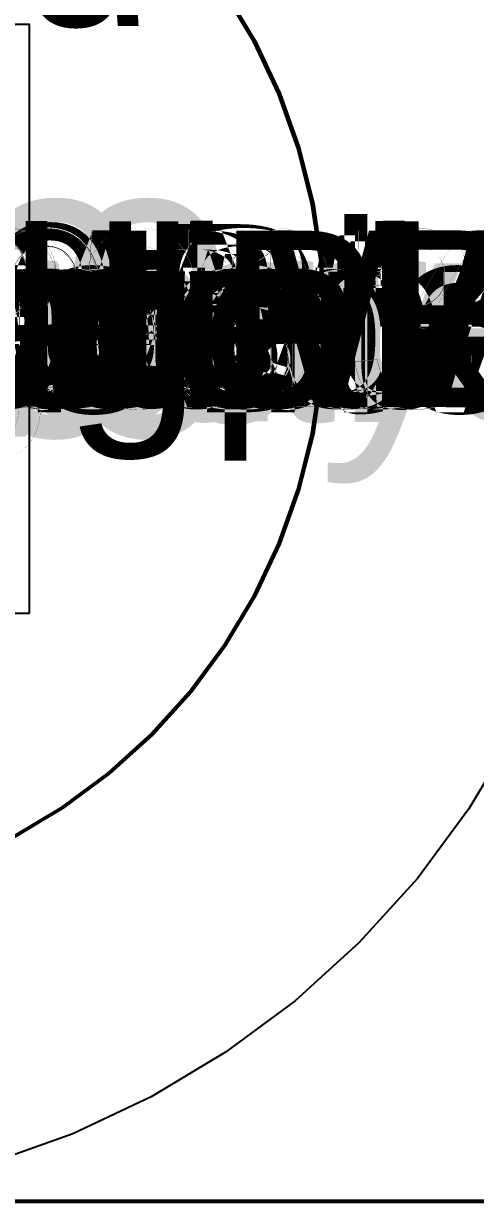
# Model space of a CAD drawing. Header units: metres. Extents: x -15 to 265, y -15 to 265.
# Drawn here: x 18.31 to 25.99, y 37.51 to 57.54 of the extents above; entities that cross this region are included whole.
import ezdxf
from ezdxf.enums import TextEntityAlignment as Align

# ---------------------------------------------------------------- set-up
doc = ezdxf.new("R2010")
doc.units = ezdxf.units.M
doc.linetypes.add('CENTER', pattern=[1.25, 0.625, -0.25, 0.125, -0.25])
doc.linetypes.add('DASHED', pattern=[1.2, 0.5, -0.7])
for name, color, linetype in [('all_buildings', 1, 'Continuous'), ('all_new_buildings', 1, 'Continuous'), ('bike_paths', 2, 'Continuous'), ('buffered_commercial', 1, 'Continuous'), ('buildings', 1, 'Continuous'), ('buildings_with_calculated_area', 1, 'Continuous'), ('commercial_buildings', 1, 'Continuous'), ('educational_facilities', 5, 'Continuous'), ('healthcare_facilities', 1, 'Continuous'), ('industrial_buildings', 8, 'Continuous'), ('main_roads', 2, 'Continuous'), ('merged_buildings_roads', 1, 'Continuous'), ('parks', 4, 'Continuous'), ('points', 4, 'Continuous'), ('public_buildings', 3, 'Continuous'), ('recreational_facilities', 7, 'Continuous'), ('roads', 2, 'Continuous'), ('study_area_boundary', 1, 'Continuous')]:
    doc.layers.add(name, color=color, linetype=linetype)
doc.styles.add('Arial', font='txt')

msp = doc.modelspace()

# ---------------------------------------------------------------- linework, layer by layer
at = {"layer": 'bounding_box'}
msp.add_lwpolyline([(18.41, 47.518), (18.41, 57.525), (8.4, 57.525), (8.4, 47.518), (18.41, 47.518)], close=True, dxfattribs=at)
msp.add_lwpolyline([(18.41, 47.518), (18.41, 57.525), (8.4, 57.525), (8.4, 47.518), (18.41, 47.518)], close=True, dxfattribs=at)
msp.add_lwpolyline([(18.41, 47.518), (18.41, 57.525), (8.4, 57.525), (8.4, 47.518), (18.41, 47.518)], close=True, dxfattribs=at)
msp.add_lwpolyline([(18.41, 47.518), (18.41, 57.525), (8.4, 57.525), (8.4, 47.518), (18.41, 47.518)], close=True, dxfattribs=at)
msp.add_lwpolyline([(18.41, 47.518), (18.41, 57.525), (8.4, 57.525), (8.4, 47.518), (18.41, 47.518)], close=True, dxfattribs=at)
msp.add_lwpolyline([(18.41, 47.518), (18.41, 57.525), (8.4, 57.525), (8.4, 47.518), (18.41, 47.518)], close=True, dxfattribs=at)
msp.add_lwpolyline([(18.41, 47.518), (18.41, 57.525), (8.4, 57.525), (8.4, 47.518), (18.41, 47.518)], close=True, dxfattribs=at)
msp.add_lwpolyline([(18.41, 47.518), (18.41, 57.525), (8.4, 57.525), (8.4, 47.518), (18.41, 47.518)], close=True, dxfattribs=at)
at = {"layer": 'buffered_buildings'}
msp.add_lwpolyline([(21.721, 58.078), (22.225, 57.236), (22.645, 56.349), (22.975, 55.425), (23.214, 54.473), (23.358, 53.502), (23.406, 52.522), (23.406, 52.52), (23.358, 51.54), (23.214, 50.569), (22.975, 49.617), (22.645, 48.693), (22.225, 47.806), (21.721, 46.964), (21.136, 46.176), (20.477, 45.449), (19.75, 44.79), (18.962, 44.205), (18.12, 43.701)], dxfattribs=at)
msp.add_lwpolyline([(21.721, 58.078), (22.225, 57.236), (22.645, 56.349), (22.975, 55.425), (23.214, 54.473), (23.358, 53.502), (23.406, 52.522), (23.406, 52.52), (23.358, 51.54), (23.214, 50.569), (22.975, 49.617), (22.645, 48.693), (22.225, 47.806), (21.721, 46.964), (21.136, 46.176), (20.477, 45.449), (19.75, 44.79), (18.962, 44.205), (18.12, 43.701)], dxfattribs=at)
msp.add_lwpolyline([(21.721, 58.078), (22.225, 57.236), (22.645, 56.349), (22.975, 55.425), (23.214, 54.473), (23.358, 53.502), (23.406, 52.522), (23.406, 52.52), (23.358, 51.54), (23.214, 50.569), (22.975, 49.617), (22.645, 48.693), (22.225, 47.806), (21.721, 46.964), (21.136, 46.176), (20.477, 45.449), (19.75, 44.79), (18.962, 44.205), (18.12, 43.701)], dxfattribs=at)
msp.add_lwpolyline([(21.721, 58.078), (22.225, 57.236), (22.645, 56.349), (22.975, 55.425), (23.214, 54.473), (23.358, 53.502), (23.406, 52.522), (23.406, 52.52), (23.358, 51.54), (23.214, 50.569), (22.975, 49.617), (22.645, 48.693), (22.225, 47.806), (21.721, 46.964), (21.136, 46.176), (20.477, 45.449), (19.75, 44.79), (18.962, 44.205), (18.12, 43.701)], dxfattribs=at)
msp.add_lwpolyline([(21.721, 58.078), (22.225, 57.236), (22.645, 56.349), (22.975, 55.425), (23.214, 54.473), (23.358, 53.502), (23.406, 52.522), (23.406, 52.52), (23.358, 51.54), (23.214, 50.569), (22.975, 49.617), (22.645, 48.693), (22.225, 47.806), (21.721, 46.964), (21.136, 46.176), (20.477, 45.449), (19.75, 44.79), (18.962, 44.205), (18.12, 43.701)], dxfattribs=at)
msp.add_lwpolyline([(21.721, 58.078), (22.225, 57.236), (22.645, 56.349), (22.975, 55.425), (23.214, 54.473), (23.358, 53.502), (23.406, 52.522), (23.406, 52.52), (23.358, 51.54), (23.214, 50.569), (22.975, 49.617), (22.645, 48.693), (22.225, 47.806), (21.721, 46.964), (21.136, 46.176), (20.477, 45.449), (19.75, 44.79), (18.962, 44.205), (18.12, 43.701)], dxfattribs=at)
msp.add_lwpolyline([(21.721, 58.078), (22.225, 57.236), (22.645, 56.349), (22.975, 55.425), (23.214, 54.473), (23.358, 53.502), (23.406, 52.522), (23.406, 52.52), (23.358, 51.54), (23.214, 50.569), (22.975, 49.617), (22.645, 48.693), (22.225, 47.806), (21.721, 46.964), (21.136, 46.176), (20.477, 45.449), (19.75, 44.79), (18.962, 44.205), (18.12, 43.701)], dxfattribs=at)
msp.add_lwpolyline([(21.721, 58.078), (22.225, 57.236), (22.645, 56.349), (22.975, 55.425), (23.214, 54.473), (23.358, 53.502), (23.406, 52.522), (23.406, 52.52), (23.358, 51.54), (23.214, 50.569), (22.975, 49.617), (22.645, 48.693), (22.225, 47.806), (21.721, 46.964), (21.136, 46.176), (20.477, 45.449), (19.75, 44.79), (18.962, 44.205), (18.12, 43.701)], dxfattribs=at)
at = {"layer": 'buffered_commercial', "color": 1, "linetype": 'Continuous', "lineweight": 50}
for points in [[(21.721, 58.078), (22.225, 57.236), (22.645, 56.349), (22.975, 55.425), (23.214, 54.473), (23.358, 53.502), (23.406, 52.522), (23.406, 52.52), (23.358, 51.54), (23.214, 50.569), (22.975, 49.617), (22.645, 48.693), (22.225, 47.806), (21.721, 46.964), (21.136, 46.176), (20.477, 45.449), (19.75, 44.79), (18.962, 44.205), (18.12, 43.701)], [(21.721, 58.078), (22.225, 57.236), (22.645, 56.349), (22.975, 55.425), (23.214, 54.473), (23.358, 53.502), (23.406, 52.522), (23.406, 52.52), (23.358, 51.54), (23.214, 50.569), (22.975, 49.617), (22.645, 48.693), (22.225, 47.806), (21.721, 46.964), (21.136, 46.176), (20.477, 45.449), (19.75, 44.79), (18.962, 44.205), (18.12, 43.701)], [(21.721, 58.078), (22.225, 57.236), (22.645, 56.349), (22.975, 55.425), (23.214, 54.473), (23.358, 53.502), (23.406, 52.522), (23.406, 52.52), (23.358, 51.54), (23.214, 50.569), (22.975, 49.617), (22.645, 48.693), (22.225, 47.806), (21.721, 46.964), (21.136, 46.176), (20.477, 45.449), (19.75, 44.79), (18.962, 44.205), (18.12, 43.701)], [(21.724, 58.079), (22.228, 57.237), (22.648, 56.35), (22.978, 55.426), (23.217, 54.474), (23.361, 53.503), (23.409, 52.523), (23.409, 52.521), (23.361, 51.541), (23.217, 50.57), (22.978, 49.618), (22.648, 48.694), (22.228, 47.807), (21.724, 46.965), (21.139, 46.177), (20.48, 45.45), (19.753, 44.791), (18.965, 44.206), (18.123, 43.702)], [(21.724, 58.079), (22.228, 57.237), (22.648, 56.35), (22.978, 55.426), (23.217, 54.474), (23.361, 53.503), (23.409, 52.523), (23.409, 52.521), (23.361, 51.541), (23.217, 50.57), (22.978, 49.618), (22.648, 48.694), (22.228, 47.807), (21.724, 46.965), (21.139, 46.177), (20.48, 45.45), (19.753, 44.791), (18.965, 44.206), (18.123, 43.702)], [(21.724, 58.079), (22.228, 57.237), (22.648, 56.35), (22.978, 55.426), (23.217, 54.474), (23.361, 53.503), (23.409, 52.523), (23.409, 52.521), (23.361, 51.541), (23.217, 50.57), (22.978, 49.618), (22.648, 48.694), (22.228, 47.807), (21.724, 46.965), (21.139, 46.177), (20.48, 45.45), (19.753, 44.791), (18.965, 44.206), (18.123, 43.702)], [(21.734, 58.084), (22.238, 57.242), (22.658, 56.355), (22.988, 55.431), (23.227, 54.479), (23.371, 53.508), (23.419, 52.528), (23.419, 52.525), (23.371, 51.545), (23.227, 50.574), (22.988, 49.622), (22.658, 48.698), (22.238, 47.811), (21.734, 46.969), (21.149, 46.181), (20.49, 45.454), (19.763, 44.795), (18.975, 44.21), (18.133, 43.706)], [(21.734, 58.084), (22.238, 57.242), (22.658, 56.355), (22.988, 55.431), (23.227, 54.479), (23.371, 53.508), (23.419, 52.528), (23.419, 52.525), (23.371, 51.545), (23.227, 50.574), (22.988, 49.622), (22.658, 48.698), (22.238, 47.811), (21.734, 46.969), (21.149, 46.181), (20.49, 45.454), (19.763, 44.795), (18.975, 44.21), (18.133, 43.706)]]:
    msp.add_lwpolyline(points, dxfattribs=at)
at = {"layer": 'circles_from_points'}
msp.add_lwpolyline([(26.634, 45.45), (25.877, 44.187), (25, 43.005), (24.012, 41.914), (22.921, 40.926), (21.739, 40.049), (20.476, 39.292), (19.145, 38.663), (17.759, 38.167), (16.331, 37.809), (14.875, 37.593), (13.405, 37.521), (11.935, 37.593), (10.479, 37.809), (9.051, 38.167), (7.665, 38.663), (6.334, 39.292), (5.071, 40.049), (3.889, 40.926), (2.798, 41.914)], dxfattribs=at)
msp.add_lwpolyline([(26.634, 45.45), (25.877, 44.187), (25, 43.005), (24.012, 41.914), (22.921, 40.926), (21.739, 40.049), (20.476, 39.292), (19.145, 38.663), (17.759, 38.167), (16.331, 37.809), (14.875, 37.593), (13.405, 37.521), (11.935, 37.593), (10.479, 37.809), (9.051, 38.167), (7.665, 38.663), (6.334, 39.292), (5.071, 40.049), (3.889, 40.926), (2.798, 41.914)], dxfattribs=at)
msp.add_lwpolyline([(26.634, 45.45), (25.877, 44.187), (25, 43.005), (24.012, 41.914), (22.921, 40.926), (21.739, 40.049), (20.476, 39.292), (19.145, 38.663), (17.759, 38.167), (16.331, 37.809), (14.875, 37.593), (13.405, 37.521), (11.935, 37.593), (10.479, 37.809), (9.051, 38.167), (7.665, 38.663), (6.334, 39.292), (5.071, 40.049), (3.889, 40.926), (2.798, 41.914)], dxfattribs=at)
msp.add_lwpolyline([(26.634, 45.45), (25.877, 44.187), (25, 43.005), (24.012, 41.914), (22.921, 40.926), (21.739, 40.049), (20.476, 39.292), (19.145, 38.663), (17.759, 38.167), (16.331, 37.809), (14.875, 37.593), (13.405, 37.521), (11.935, 37.593), (10.479, 37.809), (9.051, 38.167), (7.665, 38.663), (6.334, 39.292), (5.071, 40.049), (3.889, 40.926), (2.798, 41.914)], dxfattribs=at)
msp.add_lwpolyline([(26.634, 45.45), (25.877, 44.187), (25, 43.005), (24.012, 41.914), (22.921, 40.926), (21.739, 40.049), (20.476, 39.292), (19.145, 38.663), (17.759, 38.167), (16.331, 37.809), (14.875, 37.593), (13.405, 37.521), (11.935, 37.593), (10.479, 37.809), (9.051, 38.167), (7.665, 38.663), (6.334, 39.292), (5.071, 40.049), (3.889, 40.926), (2.798, 41.914)], dxfattribs=at)
msp.add_lwpolyline([(26.634, 45.45), (25.877, 44.187), (25, 43.005), (24.012, 41.914), (22.921, 40.926), (21.739, 40.049), (20.476, 39.292), (19.145, 38.663), (17.759, 38.167), (16.331, 37.809), (14.875, 37.593), (13.405, 37.521), (11.935, 37.593), (10.479, 37.809), (9.051, 38.167), (7.665, 38.663), (6.334, 39.292), (5.071, 40.049), (3.889, 40.926), (2.798, 41.914)], dxfattribs=at)
msp.add_lwpolyline([(26.634, 45.45), (25.877, 44.187), (25, 43.005), (24.012, 41.914), (22.921, 40.926), (21.739, 40.049), (20.476, 39.292), (19.145, 38.663), (17.759, 38.167), (16.331, 37.809), (14.875, 37.593), (13.405, 37.521), (11.935, 37.593), (10.479, 37.809), (9.051, 38.167), (7.665, 38.663), (6.334, 39.292), (5.071, 40.049), (3.889, 40.926), (2.798, 41.914)], dxfattribs=at)
msp.add_lwpolyline([(26.634, 45.45), (25.877, 44.187), (25, 43.005), (24.012, 41.914), (22.921, 40.926), (21.739, 40.049), (20.476, 39.292), (19.145, 38.663), (17.759, 38.167), (16.331, 37.809), (14.875, 37.593), (13.405, 37.521), (11.935, 37.593), (10.479, 37.809), (9.051, 38.167), (7.665, 38.663), (6.334, 39.292), (5.071, 40.049), (3.889, 40.926), (2.798, 41.914)], dxfattribs=at)
at = {"layer": 'study_area_boundary', "color": 1, "linetype": 'Continuous', "lineweight": 50}
for points in [[(28.43, 37.512), (28.43, 67.534), (-1.61, 67.534), (-1.61, 37.512), (28.43, 37.512)], [(28.43, 37.512), (28.43, 67.534), (-1.61, 67.534), (-1.61, 37.512), (28.43, 37.512)], [(28.413, 37.517), (28.413, 67.527), (-1.6, 67.527), (-1.6, 37.517), (28.413, 37.517)]]:
    msp.add_lwpolyline(points, close=True, dxfattribs=at)
at = {"layer": 'union_features'}
msp.add_lwpolyline([(21.721, 58.078), (22.225, 57.236), (22.645, 56.349), (22.975, 55.425), (23.214, 54.473), (23.358, 53.502), (23.406, 52.522), (23.406, 52.52), (23.358, 51.54), (23.214, 50.569), (22.975, 49.617), (22.645, 48.693), (22.225, 47.806), (21.721, 46.964), (21.136, 46.176), (20.477, 45.449), (19.75, 44.79), (18.962, 44.205), (18.12, 43.701)], dxfattribs=at)
msp.add_lwpolyline([(21.721, 58.078), (22.225, 57.236), (22.645, 56.349), (22.975, 55.425), (23.214, 54.473), (23.358, 53.502), (23.406, 52.522), (23.406, 52.52), (23.358, 51.54), (23.214, 50.569), (22.975, 49.617), (22.645, 48.693), (22.225, 47.806), (21.721, 46.964), (21.136, 46.176), (20.477, 45.449), (19.75, 44.79), (18.962, 44.205), (18.12, 43.701)], dxfattribs=at)
msp.add_lwpolyline([(21.721, 58.078), (22.225, 57.236), (22.645, 56.349), (22.975, 55.425), (23.214, 54.473), (23.358, 53.502), (23.406, 52.522), (23.406, 52.52), (23.358, 51.54), (23.214, 50.569), (22.975, 49.617), (22.645, 48.693), (22.225, 47.806), (21.721, 46.964), (21.136, 46.176), (20.477, 45.449), (19.75, 44.79), (18.962, 44.205), (18.12, 43.701)], dxfattribs=at)
msp.add_lwpolyline([(21.721, 58.078), (22.225, 57.236), (22.645, 56.349), (22.975, 55.425), (23.214, 54.473), (23.358, 53.502), (23.406, 52.522), (23.406, 52.52), (23.358, 51.54), (23.214, 50.569), (22.975, 49.617), (22.645, 48.693), (22.225, 47.806), (21.721, 46.964), (21.136, 46.176), (20.477, 45.449), (19.75, 44.79), (18.962, 44.205), (18.12, 43.701)], dxfattribs=at)
msp.add_lwpolyline([(21.721, 58.078), (22.225, 57.236), (22.645, 56.349), (22.975, 55.425), (23.214, 54.473), (23.358, 53.502), (23.406, 52.522), (23.406, 52.52), (23.358, 51.54), (23.214, 50.569), (22.975, 49.617), (22.645, 48.693), (22.225, 47.806), (21.721, 46.964), (21.136, 46.176), (20.477, 45.449), (19.75, 44.79), (18.962, 44.205), (18.12, 43.701)], dxfattribs=at)
msp.add_lwpolyline([(21.721, 58.078), (22.225, 57.236), (22.645, 56.349), (22.975, 55.425), (23.214, 54.473), (23.358, 53.502), (23.406, 52.522), (23.406, 52.52), (23.358, 51.54), (23.214, 50.569), (22.975, 49.617), (22.645, 48.693), (22.225, 47.806), (21.721, 46.964), (21.136, 46.176), (20.477, 45.449), (19.75, 44.79), (18.962, 44.205), (18.12, 43.701)], dxfattribs=at)
msp.add_lwpolyline([(21.721, 58.078), (22.225, 57.236), (22.645, 56.349), (22.975, 55.425), (23.214, 54.473), (23.358, 53.502), (23.406, 52.522), (23.406, 52.52), (23.358, 51.54), (23.214, 50.569), (22.975, 49.617), (22.645, 48.693), (22.225, 47.806), (21.721, 46.964), (21.136, 46.176), (20.477, 45.449), (19.75, 44.79), (18.962, 44.205), (18.12, 43.701)], dxfattribs=at)
msp.add_lwpolyline([(21.721, 58.078), (22.225, 57.236), (22.645, 56.349), (22.975, 55.425), (23.214, 54.473), (23.358, 53.502), (23.406, 52.522), (23.406, 52.52), (23.358, 51.54), (23.214, 50.569), (22.975, 49.617), (22.645, 48.693), (22.225, 47.806), (21.721, 46.964), (21.136, 46.176), (20.477, 45.449), (19.75, 44.79), (18.962, 44.205), (18.12, 43.701)], dxfattribs=at)

# ---------------------------------------------------------------- texts
at = {"layer": 'all_buildings', "color": 5, "linetype": 'Continuous', "lineweight": 50, "style": 'Arial'}
for s, p in [('789 Pine Rd', (9, 59)), ('500 Commerce Blvd', (13.417, 52.526)), ('500 Commerce Blvd', (13.417, 52.526)), ('250 Knowledge Ave', (13.399, 52.526)), ('250 Knowledge Ave', (13.399, 52.526)), ('800 Industrial Pkwy', (13.422, 52.52)), ('800 Industrial Pkwy', (13.422, 52.52)), ('300 Residential Dr', (13.396, 52.52)), ('300 Residential Dr', (13.396, 52.52)), ('310 Residential Dr', (13.413, 52.529)), ('310 Residential Dr', (13.413, 52.529)), ('101 Industrial Way', (13.412, 52.52)), ('101 Industrial Way', (13.412, 52.52)), ('101 Industrial Way', (13.412, 52.52)), ('100 Central Plaza', (13.405, 52.517)), ('100 Central Plaza', (13.405, 52.517)), ('700 Education St', (13.41, 52.514)), ('700 Education St', (13.41, 52.514)), ('600 Athletic Way', (13.428, 52.532)), ('600 Athletic Way', (13.428, 52.532)), ('900 Health Blvd', (13.392, 52.532)), ('900 Health Blvd', (13.392, 52.532)), ('456 Oak Ave', (13.408, 52.522)), ('456 Oak Ave', (13.408, 52.522)), ('456 Oak Ave', (13.408, 52.522)), ('789 Pine Rd', (13.406, 52.525)), ('789 Pine Rd', (13.406, 52.525)), ('789 Pine Rd', (13.406, 52.525)), ('123 Main St', (13.405, 52.521)), ('123 Main St', (13.405, 52.521)), ('123 Main St', (13.405, 52.521)), ('None', (13.504, 52.622)), ('None', (13.504, 52.622)), ('None', (13.505, 52.621)), ('None', (13.505, 52.621)), ('None', (13.508, 52.623)), ('None', (13.508, 52.623))]:
    msp.add_text(s, height=3, dxfattribs=at).set_placement(p, align=Align.MIDDLE_CENTER)
at = {"layer": 'all_new_buildings', "color": 5, "style": 'Arial'}
for s, p in [('2500.0', (13.505, 52.621)), ('2000.0', (13.428, 52.532)), ('1000.0', (13.405, 52.517)), ('1500.0', (13.41, 52.514)), ('1200.0', (13.422, 52.52)), ('400.0', (13.399, 52.526)), ('300.0', (13.406, 52.525)), ('500.0', (13.412, 52.52)), ('550.0', (13.413, 52.529)), ('900.0', (13.392, 52.532)), ('800.0', (13.417, 52.526)), ('600.0', (13.396, 52.52)), ('200.0', (13.408, 52.522)), ('150.0', (13.405, 52.521))]:
    msp.add_text(s, height=3, dxfattribs=at).set_placement(p, align=Align.MIDDLE_CENTER)
at = {"layer": 'bike_paths', "color": 3, "linetype": 'DASHED', "lineweight": 30, "style": 'Arial'}
msp.add_text('concrete', height=2.5, dxfattribs=at).set_placement((13.405, 52.522), align=Align.MIDDLE_CENTER)
msp.add_text('concrete', height=2.5, dxfattribs=at).set_placement((13.405, 52.522), align=Align.MIDDLE_CENTER)
msp.add_text('concrete', height=2.5, dxfattribs=at).set_placement((13.405, 52.522), align=Align.MIDDLE_CENTER)
at = {"layer": 'buffered_commercial', "color": 5, "linetype": 'Continuous', "lineweight": 50, "style": 'Arial'}
for s, p in [('Shopping Mall', (13.417, 52.526)), ('Shopping Mall', (13.417, 52.526)), ('Building A', (13.405, 52.521)), ('Building A', (13.405, 52.521)), ('Building A', (13.405, 52.521)), ('Building B', (13.408, 52.522)), ('Building B', (13.408, 52.522)), ('Building B', (13.408, 52.522))]:
    msp.add_text(s, height=3, dxfattribs=at).set_placement(p, align=Align.MIDDLE_CENTER)
at = {"layer": 'buildings', "color": 5, "linetype": 'Continuous', "lineweight": 50, "style": 'Arial'}
msp.add_text('commercial', height=3, dxfattribs=at).set_placement((13.405, 52.521), align=Align.MIDDLE_CENTER)
at = {"layer": 'buildings', "color": 5, "style": 'Arial'}
msp.add_text('commercial', height=3, dxfattribs=at).set_placement((13.405, 52.521), align=Align.MIDDLE_CENTER)
at = {"layer": 'buildings_with_calculated_area', "color": 5, "linetype": 'Continuous', "lineweight": 50, "style": 'Arial'}
for s, p in [('1.2000000424450263e-05', (13.392, 52.532)), ('1.2000000424450263e-05', (13.392, 52.532)), ('1.2000000424450263e-05', (13.405, 52.517)), ('1.2000000424450263e-05', (13.405, 52.517)), ('1.9999999494757503e-05', (13.41, 52.514)), ('1.9999999494757503e-05', (13.41, 52.514)), ('1.2000000424450263e-05', (13.417, 52.526)), ('1.2000000424450263e-05', (13.417, 52.526)), ('1.4999999621068127e-05', (13.422, 52.52)), ('1.4999999621068127e-05', (13.422, 52.52)), ('1.9999999494757503e-05', (13.428, 52.532)), ('1.9999999494757503e-05', (13.428, 52.532)), ('3.999999989900971e-06', (13.405, 52.521)), ('3.999999989900971e-06', (13.405, 52.521)), ('3.999999989900971e-06', (13.405, 52.521)), ('3.999999989900971e-06', (13.408, 52.522)), ('3.999999989900971e-06', (13.408, 52.522)), ('3.999999989900971e-06', (13.408, 52.522)), ('9.000000318337698e-06', (13.396, 52.52)), ('9.000000318337698e-06', (13.396, 52.52)), ('9.000000318337698e-06', (13.413, 52.529)), ('9.000000318337698e-06', (13.413, 52.529)), ('6.000000212225132e-06', (13.399, 52.526)), ('6.000000212225132e-06', (13.399, 52.526)), ('6.000000212225132e-06', (13.406, 52.525)), ('6.000000212225132e-06', (13.406, 52.525)), ('6.000000212225132e-06', (13.406, 52.525)), ('6.000000212225132e-06', (13.412, 52.52)), ('6.000000212225132e-06', (13.412, 52.52)), ('6.000000212225132e-06', (13.412, 52.52))]:
    msp.add_text(s, height=3, dxfattribs=at).set_placement(p, align=Align.MIDDLE_CENTER)
at = {"layer": 'commercial_buildings', "color": 5, "linetype": 'Continuous', "lineweight": 50, "style": 'Arial'}
for s, p in [('Shopping Mall', (13.417, 52.526)), ('Shopping Mall', (13.417, 52.526)), ('Building A', (13.405, 52.521)), ('Building A', (13.405, 52.521)), ('Building A', (13.405, 52.521)), ('Building B', (13.408, 52.522)), ('Building B', (13.408, 52.522)), ('Building B', (13.408, 52.522))]:
    msp.add_text(s, height=3, dxfattribs=at).set_placement(p, align=Align.MIDDLE_CENTER)
at = {"layer": 'educational_facilities', "color": 2, "linetype": 'CENTER', "lineweight": 40, "style": 'Arial'}
msp.add_text('School Campus', height=3, dxfattribs=at).set_placement((13.41, 52.514), align=Align.MIDDLE_CENTER)
at = {"layer": 'healthcare_facilities', "color": 7, "linetype": 'Continuous', "lineweight": 60, "style": 'Arial'}
for s in ['900 Health Blvd', 'Medical Center']:
    msp.add_text(s, height=3.2, dxfattribs=at).set_placement((13.392, 52.532), align=Align.MIDDLE_CENTER)
at = {"layer": 'industrial_buildings', "color": 1, "linetype": 'DASHED', "lineweight": 60, "style": 'Arial'}
for s, p in [('1200.0', (13.422, 52.52)), ('1200.0', (13.422, 52.52)), ('500.0', (13.412, 52.52)), ('500.0', (13.412, 52.52)), ('500.0', (13.412, 52.52))]:
    msp.add_text(s, height=4, dxfattribs=at).set_placement(p, align=Align.MIDDLE_CENTER)
at = {"layer": 'main_roads', "color": 3, "linetype": 'DASHED', "lineweight": 30, "style": 'Arial'}
for s, p in [('Oak Avenue', (13.407, 52.522)), ('Oak Avenue', (13.407, 52.522)), ('Oak Avenue', (13.407, 52.522)), ('Main Street', (13.405, 52.522)), ('Main Street', (13.405, 52.522)), ('Main Street', (13.405, 52.522))]:
    msp.add_text(s, height=2.5, dxfattribs=at).set_placement(p, align=Align.MIDDLE_CENTER)
at = {"layer": 'merged_buildings_roads', "color": 5, "linetype": 'Continuous', "lineweight": 50, "style": 'Arial'}
for s, p in [('Shopping Mall', (13.417, 52.526)), ('Shopping Mall', (13.417, 52.526)), ('Oak Avenue', (13.407, 52.522)), ('Oak Avenue', (13.407, 52.522)), ('Oak Avenue', (13.407, 52.522)), ('Main Street', (13.405, 52.522)), ('Main Street', (13.405, 52.522)), ('Main Street', (13.405, 52.522)), ('Building A', (13.405, 52.521)), ('Building A', (13.405, 52.521)), ('Building A', (13.405, 52.521)), ('Building B', (13.408, 52.522)), ('Building B', (13.408, 52.522)), ('Building B', (13.408, 52.522))]:
    msp.add_text(s, height=3, dxfattribs=at).set_placement(p, align=Align.MIDDLE_CENTER)
at = {"layer": 'parks', "color": 6, "linetype": 'Continuous', "lineweight": 20, "style": 'Arial'}
msp.add_text('Central Park', height=2, dxfattribs=at).set_placement((13.505, 52.621), align=Align.MIDDLE_CENTER)
msp.add_text('Central Park', height=2, dxfattribs=at).set_placement((13.505, 52.621), align=Align.MIDDLE_CENTER)
msp.add_text('Central Park', height=2, dxfattribs=at).set_placement((13.505, 52.621), align=Align.MIDDLE_CENTER)
at = {"layer": 'points', "color": 6, "linetype": 'Continuous', "lineweight": 20, "style": 'Arial'}
msp.add_text('Park Point', height=2, dxfattribs=at).set_placement((13.505, 52.621), align=Align.MIDDLE_CENTER)
at = {"layer": 'points', "color": 6, "style": 'Arial'}
msp.add_text('Park Point', height=2, dxfattribs=at).set_placement((13.505, 52.621), align=Align.MIDDLE_CENTER)
at = {"layer": 'public_buildings', "color": 7, "linetype": 'Continuous', "lineweight": 50, "style": 'Arial'}
for s, p in [('Town Square', (13.405, 52.517)), ('Town Square', (13.405, 52.517)), ('City Library', (13.399, 52.526)), ('City Library', (13.399, 52.526))]:
    msp.add_text(s, height=3.5, dxfattribs=at).set_placement(p, align=Align.MIDDLE_CENTER)
at = {"layer": 'recreational_facilities', "color": 5, "linetype": 'DASHED', "lineweight": 35, "style": 'Arial'}
msp.add_text('Sports Complex', height=2.8, dxfattribs=at).set_placement((13.428, 52.532), align=Align.MIDDLE_CENTER)
msp.add_text('Sports Complex', height=2.8, dxfattribs=at).set_placement((13.428, 52.532), align=Align.MIDDLE_CENTER)
at = {"layer": 'roads', "color": 3, "linetype": 'DASHED', "lineweight": 30, "style": 'Arial'}
msp.add_text('highway', height=2.5, dxfattribs=at).set_placement((13.405, 52.522), align=Align.MIDDLE_CENTER)
at = {"layer": 'roads', "color": 3, "style": 'Arial'}
msp.add_text('highway', height=2.5, dxfattribs=at).set_placement((13.405, 52.522), align=Align.MIDDLE_CENTER)

doc.saveas('drawing.dxf')
